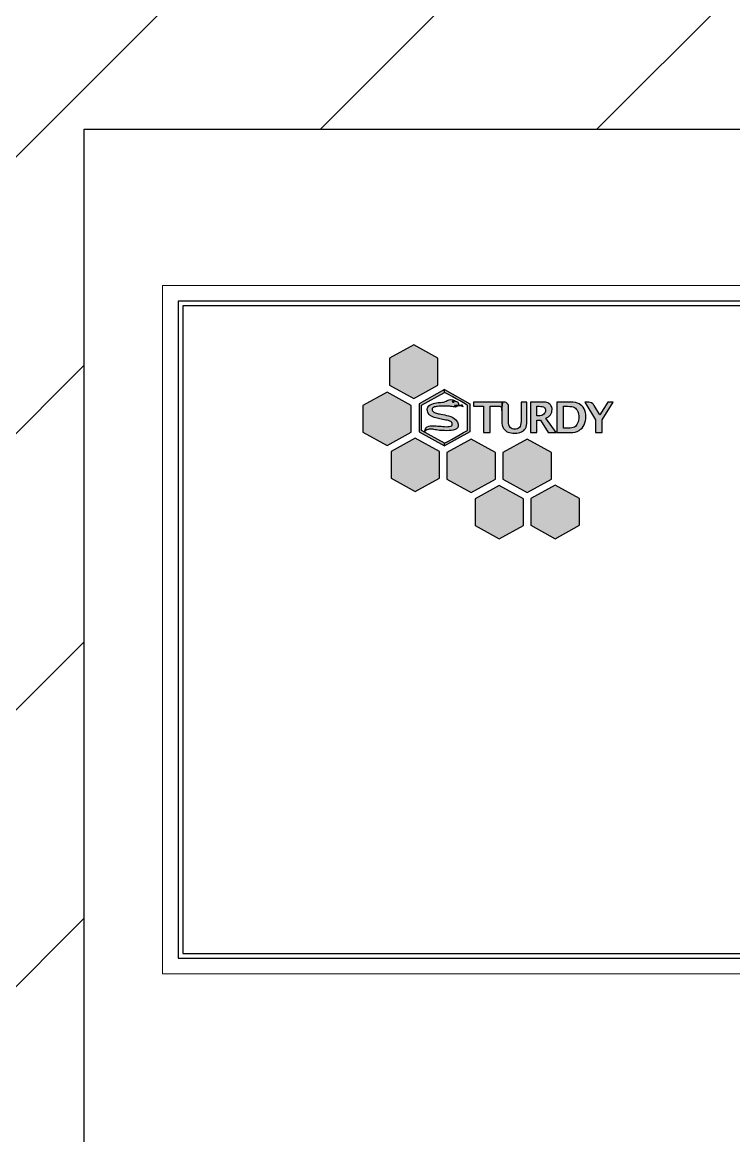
# Model space of a CAD drawing. Header units: millimetres. Extents: x -406921 to 13185, y -22195 to 9270.
# Drawn here: x 9191.2 to 9418.5, y 4104.6 to 4460.4 of the extents above; entities that cross this region are included whole.
import ezdxf

# ---------------------------------------------------------------- set-up
doc = ezdxf.new("R2010")
doc.units = ezdxf.units.MM
doc.header["$MEASUREMENT"] = 0
doc.layers.get('0').update_dxf_attribs({"lineweight": 25})
doc.layers.add('D', color=3, linetype='Continuous', lineweight=13)

msp = doc.modelspace()

# ---------------------------------------------------------------- hatches: boundary and pattern name
h = msp.add_hatch(color=256)
edge = h.paths.add_edge_path()
edge.add_spline(control_points=[(9316.235, 4357.28), (9316.235, 4357.28), (9323.97, 4353.013), (9323.97, 4353.013), (9323.97, 4353.013), (9323.97, 4353.013), (9323.97, 4344.47), (9323.97, 4344.47), (9323.97, 4344.47), (9323.97, 4344.47), (9316.235, 4340.193), (9316.235, 4340.193), (9316.235, 4340.193), (9316.235, 4340.193), (9308.501, 4344.47), (9308.501, 4344.47), (9308.501, 4344.47), (9308.501, 4344.47), (9308.491, 4353.013), (9308.491, 4353.013), (9308.491, 4353.013), (9308.491, 4353.013), (9316.235, 4357.28), (9316.235, 4357.28)], knot_values=[0, 0, 0, 0, 0.1666667, 0.1666667, 0.1666667, 0.1666667, 0.3333333, 0.3333333, 0.3333333, 0.3333333, 0.5, 0.5, 0.5, 0.5, 0.6666667, 0.6666667, 0.6666667, 0.6666667, 0.8333333, 0.8333333, 0.8333333, 0.8333333, 1, 1, 1, 1], degree=3, periodic=1)
edge = h.paths.add_edge_path()
edge.add_spline(control_points=[(9307.729, 4342.242), (9307.729, 4342.242), (9315.469, 4337.975), (9315.469, 4337.975), (9315.469, 4337.975), (9315.469, 4337.975), (9315.469, 4329.432), (9315.469, 4329.432), (9315.469, 4329.432), (9315.469, 4329.432), (9307.729, 4325.155), (9307.729, 4325.155), (9307.729, 4325.155), (9307.729, 4325.155), (9299.99, 4329.432), (9299.99, 4329.432), (9299.99, 4329.432), (9299.99, 4329.432), (9299.99, 4337.975), (9299.99, 4337.975), (9299.99, 4337.975), (9299.99, 4337.975), (9307.729, 4342.242), (9307.729, 4342.242)], knot_values=[0, 0, 0, 0, 0.1666667, 0.1666667, 0.1666667, 0.1666667, 0.3333333, 0.3333333, 0.3333333, 0.3333333, 0.5, 0.5, 0.5, 0.5, 0.6666667, 0.6666667, 0.6666667, 0.6666667, 0.8333333, 0.8333333, 0.8333333, 0.8333333, 1, 1, 1, 1], degree=3, periodic=1)
edge = h.paths.add_edge_path()
edge.add_spline(control_points=[(9316.764, 4327.501), (9316.764, 4327.501), (9324.498, 4323.234), (9324.498, 4323.234), (9324.498, 4323.234), (9324.498, 4323.234), (9324.498, 4314.681), (9324.498, 4314.681), (9324.498, 4314.681), (9324.498, 4314.681), (9316.764, 4310.413), (9316.764, 4310.413), (9316.764, 4310.413), (9316.764, 4310.413), (9309.03, 4314.681), (9309.03, 4314.681), (9309.03, 4314.681), (9309.03, 4314.681), (9309.019, 4323.223), (9309.019, 4323.223), (9309.019, 4323.223), (9309.019, 4323.223), (9316.764, 4327.501), (9316.764, 4327.501)], knot_values=[0, 0, 0, 0, 0.1666667, 0.1666667, 0.1666667, 0.1666667, 0.3333333, 0.3333333, 0.3333333, 0.3333333, 0.5, 0.5, 0.5, 0.5, 0.6666667, 0.6666667, 0.6666667, 0.6666667, 0.8333333, 0.8333333, 0.8333333, 0.8333333, 1, 1, 1, 1], degree=3, periodic=1)
edge = h.paths.add_edge_path()
edge.add_spline(control_points=[(9352.496, 4327.204), (9352.496, 4327.204), (9360.232, 4322.937), (9360.232, 4322.937), (9360.232, 4322.937), (9360.232, 4322.937), (9360.232, 4314.384), (9360.232, 4314.384), (9360.232, 4314.384), (9360.232, 4314.384), (9352.496, 4310.116), (9352.496, 4310.116), (9352.496, 4310.116), (9352.496, 4310.116), (9344.752, 4314.384), (9344.752, 4314.384), (9344.752, 4314.384), (9344.752, 4314.384), (9344.752, 4322.926), (9344.752, 4322.926), (9344.752, 4322.926), (9344.752, 4322.926), (9352.496, 4327.204), (9352.496, 4327.204)], knot_values=[0, 0, 0, 0, 0.1666667, 0.1666667, 0.1666667, 0.1666667, 0.3333333, 0.3333333, 0.3333333, 0.3333333, 0.5, 0.5, 0.5, 0.5, 0.6666667, 0.6666667, 0.6666667, 0.6666667, 0.8333333, 0.8333333, 0.8333333, 0.8333333, 1, 1, 1, 1], degree=3, periodic=1)
edge = h.paths.add_edge_path()
edge.add_spline(control_points=[(9334.61, 4327.204), (9334.61, 4327.204), (9342.355, 4322.937), (9342.355, 4322.937), (9342.355, 4322.937), (9342.355, 4322.937), (9342.355, 4314.384), (9342.355, 4314.384), (9342.355, 4314.384), (9342.355, 4314.384), (9334.61, 4310.116), (9334.61, 4310.116), (9334.61, 4310.116), (9334.61, 4310.116), (9326.875, 4314.384), (9326.875, 4314.384), (9326.875, 4314.384), (9326.875, 4314.384), (9326.875, 4322.926), (9326.875, 4322.926), (9326.875, 4322.926), (9326.875, 4322.926), (9334.61, 4327.204), (9334.61, 4327.204)], knot_values=[0, 0, 0, 0, 0.1666667, 0.1666667, 0.1666667, 0.1666667, 0.3333333, 0.3333333, 0.3333333, 0.3333333, 0.5, 0.5, 0.5, 0.5, 0.6666667, 0.6666667, 0.6666667, 0.6666667, 0.8333333, 0.8333333, 0.8333333, 0.8333333, 1, 1, 1, 1], degree=3, periodic=1)
edge = h.paths.add_edge_path()
edge.add_spline(control_points=[(9343.6, 4312.368), (9343.6, 4312.368), (9351.335, 4308.086), (9351.335, 4308.086), (9351.335, 4308.086), (9351.335, 4308.086), (9351.335, 4299.551), (9351.335, 4299.551), (9351.335, 4299.551), (9351.335, 4299.551), (9343.6, 4295.28), (9343.6, 4295.28), (9343.6, 4295.28), (9343.6, 4295.28), (9335.856, 4299.551), (9335.856, 4299.551), (9335.856, 4299.551), (9335.856, 4299.551), (9335.856, 4308.086), (9335.856, 4308.086), (9335.856, 4308.086), (9335.856, 4308.086), (9343.6, 4312.368), (9343.6, 4312.368)], knot_values=[0, 0, 0, 0, 0.1666667, 0.1666667, 0.1666667, 0.1666667, 0.3333333, 0.3333333, 0.3333333, 0.3333333, 0.5, 0.5, 0.5, 0.5, 0.6666667, 0.6666667, 0.6666667, 0.6666667, 0.8333333, 0.8333333, 0.8333333, 0.8333333, 1, 1, 1, 1], degree=3, periodic=1)
edge = h.paths.add_edge_path()
edge.add_spline(control_points=[(9361.445, 4312.467), (9361.445, 4312.467), (9369.18, 4308.185), (9369.18, 4308.185), (9369.18, 4308.185), (9369.18, 4308.185), (9369.18, 4299.651), (9369.18, 4299.651), (9369.18, 4299.651), (9369.18, 4299.651), (9361.445, 4295.379), (9361.445, 4295.379), (9361.445, 4295.379), (9361.445, 4295.379), (9353.701, 4299.651), (9353.701, 4299.651), (9353.701, 4299.651), (9353.701, 4299.651), (9353.701, 4308.185), (9353.701, 4308.185), (9353.701, 4308.185), (9353.701, 4308.185), (9361.445, 4312.467), (9361.445, 4312.467)], knot_values=[0, 0, 0, 0, 0.1666667, 0.1666667, 0.1666667, 0.1666667, 0.3333333, 0.3333333, 0.3333333, 0.3333333, 0.5, 0.5, 0.5, 0.5, 0.6666667, 0.6666667, 0.6666667, 0.6666667, 0.8333333, 0.8333333, 0.8333333, 0.8333333, 1, 1, 1, 1], degree=3, periodic=1)
h = msp.add_hatch(color=256)
edge = h.paths.add_edge_path()
edge.add_spline(control_points=[(9326.103, 4325.005), (9326.103, 4325.005), (9334.231, 4329.507), (9334.231, 4329.507), (9334.231, 4329.507), (9334.231, 4329.507), (9334.231, 4338.509), (9334.231, 4338.509), (9334.231, 4338.509), (9334.231, 4338.509), (9326.103, 4343.019), (9326.103, 4343.019), (9326.103, 4343.019), (9326.103, 4343.019), (9326.103, 4342.133), (9326.103, 4342.133), (9326.103, 4342.133), (9326.469, 4341.928), (9333.07, 4338.275), (9333.426, 4338.07), (9333.426, 4338.07), (9333.426, 4337.661), (9333.437, 4330.354), (9333.437, 4329.944), (9333.437, 4329.944), (9333.07, 4329.741), (9326.469, 4326.098), (9326.103, 4325.893), (9326.103, 4325.893), (9326.103, 4325.893), (9326.103, 4325.005), (9326.103, 4325.005)], knot_values=[0, 0, 0, 0, 0.125, 0.125, 0.125, 0.125, 0.25, 0.25, 0.25, 0.25, 0.375, 0.375, 0.375, 0.375, 0.5, 0.5, 0.5, 0.5, 0.625, 0.625, 0.625, 0.625, 0.75, 0.75, 0.75, 0.75, 0.875, 0.875, 0.875, 0.875, 1, 1, 1, 1], degree=3, periodic=1)
edge = h.paths.add_edge_path()
edge.add_spline(control_points=[(9317.942, 4338.509), (9317.942, 4338.509), (9326.103, 4343.019), (9326.103, 4343.019), (9326.103, 4343.019), (9326.103, 4343.019), (9326.103, 4342.133), (9326.103, 4342.133), (9326.103, 4342.133), (9326.103, 4342.133), (9318.747, 4338.07), (9318.747, 4338.07), (9318.747, 4338.07), (9318.747, 4338.07), (9318.747, 4329.944), (9318.747, 4329.944), (9318.747, 4329.944), (9318.747, 4329.944), (9326.103, 4325.893), (9326.103, 4325.893), (9326.103, 4325.893), (9326.103, 4325.893), (9326.103, 4325.005), (9326.103, 4325.005), (9326.103, 4325.005), (9326.103, 4325.005), (9317.942, 4329.507), (9317.942, 4329.507), (9317.942, 4329.507), (9317.942, 4329.507), (9317.942, 4338.509), (9317.942, 4338.509)], knot_values=[0, 0, 0, 0, 0.125, 0.125, 0.125, 0.125, 0.25, 0.25, 0.25, 0.25, 0.375, 0.375, 0.375, 0.375, 0.5, 0.5, 0.5, 0.5, 0.625, 0.625, 0.625, 0.625, 0.75, 0.75, 0.75, 0.75, 0.875, 0.875, 0.875, 0.875, 1, 1, 1, 1], degree=3, periodic=1)
h = msp.add_hatch(color=256)
edge = h.paths.add_edge_path()
edge.add_spline(control_points=[(9331.476, 4337.812), (9331.626, 4337.747), (9331.942, 4337.655), (9332.02, 4337.659), (9332.02, 4337.659), (9332.02, 4337.659), (9332.02, 4337.659), (9332.02, 4337.659)], knot_values=[-1, -1, -1, -1, -0.9787234, -0.9787234, -0.9787234, -0.9787234, -0.9787234, -0.9787234, -0.9787234, -0.9787234], degree=3, periodic=0)
edge.add_spline(control_points=[(9332.02, 4337.659), (9332.02, 4337.659), (9331.626, 4337.672), (9331.505, 4337.714), (9331.505, 4337.714), (9331.384, 4337.756), (9331.103, 4337.821), (9330.87, 4337.816), (9330.87, 4337.816), (9330.637, 4337.812), (9330.135, 4337.746), (9329.967, 4337.688), (9329.967, 4337.688), (9329.967, 4337.688), (9329.831, 4337.327), (9329.173, 4337.459), (9329.173, 4337.459), (9328.698, 4337.555), (9328.198, 4337.617), (9327.737, 4337.672), (9327.737, 4337.672), (9327.277, 4337.728), (9326.675, 4337.779), (9325.977, 4337.747), (9325.977, 4337.747), (9325.279, 4337.714), (9324.285, 4337.705), (9323.839, 4337.654), (9323.839, 4337.654), (9323.392, 4337.603), (9322.913, 4337.543), (9322.563, 4337.329), (9322.563, 4337.329), (9322.214, 4337.116), (9322.073, 4336.754), (9322.137, 4336.481), (9322.137, 4336.481), (9322.2, 4336.207), (9322.505, 4335.78), (9323.107, 4335.567), (9323.107, 4335.567), (9323.708, 4335.354), (9324.013, 4335.335), (9324.469, 4335.247), (9324.469, 4335.247), (9324.925, 4335.159), (9326.026, 4334.955), (9326.763, 4334.765), (9326.763, 4334.765), (9327.5, 4334.575), (9328.673, 4334.222), (9329.187, 4333.823), (9329.187, 4333.823), (9329.701, 4333.424), (9330.327, 4332.798), (9330.472, 4331.987), (9330.472, 4331.987), (9330.618, 4331.175), (9330.191, 4330.415), (9329.439, 4330.215), (9329.439, 4330.215), (9328.688, 4330.016), (9327.912, 4329.877), (9326.787, 4329.886), (9326.787, 4329.886), (9325.662, 4329.895), (9325.065, 4329.928), (9324.459, 4329.997), (9324.459, 4329.997), (9323.853, 4330.067), (9323.131, 4330.187), (9322.709, 4330.262), (9322.709, 4330.262), (9322.287, 4330.336), (9321.7, 4330.466), (9321.196, 4330.378), (9321.196, 4330.378), (9320.691, 4330.29), (9320.216, 4330.16), (9319.678, 4329.552), (9319.678, 4329.552), (9319.678, 4329.552), (9319.756, 4329.733), (9319.853, 4330.164), (9319.853, 4330.164), (9319.95, 4330.596), (9320.323, 4331.087), (9321.031, 4331.291), (9321.031, 4331.291), (9321.739, 4331.495), (9322.292, 4331.481), (9322.951, 4331.44), (9322.951, 4331.44), (9323.611, 4331.398), (9324.251, 4331.347), (9324.988, 4331.282), (9324.988, 4331.282), (9325.725, 4331.217), (9326.578, 4331.143), (9327.107, 4331.175), (9327.107, 4331.175), (9327.635, 4331.208), (9328.484, 4331.236), (9328.571, 4331.778), (9328.571, 4331.778), (9328.659, 4332.321), (9328.28, 4332.775), (9327.786, 4332.975), (9327.786, 4332.975), (9327.291, 4333.174), (9326.651, 4333.253), (9325.972, 4333.346), (9325.972, 4333.346), (9325.293, 4333.438), (9324.683, 4333.582), (9324.139, 4333.731), (9324.139, 4333.731), (9323.596, 4333.879), (9322.937, 4334.046), (9322.369, 4334.287), (9322.369, 4334.287), (9321.802, 4334.528), (9321.22, 4334.946), (9320.9, 4335.433), (9320.9, 4335.433), (9320.58, 4335.919), (9320.556, 4336.476), (9320.575, 4336.819), (9320.575, 4336.819), (9320.594, 4337.162), (9320.803, 4337.723), (9321.487, 4338.113), (9321.487, 4338.113), (9322.17, 4338.503), (9322.913, 4338.697), (9323.509, 4338.799), (9323.509, 4338.799), (9324.105, 4338.901), (9325.544, 4338.982), (9325.77, 4339.034), (9325.77, 4339.034), (9325.807, 4339.043), (9326.307, 4339.121), (9326.627, 4339.331), (9326.627, 4339.331), (9326.947, 4339.541), (9327.989, 4340.144), (9328.79, 4339.759), (9328.79, 4339.759), (9329.59, 4339.374), (9329.714, 4339.306), (9330.291, 4338.955), (9330.291, 4338.955), (9330.611, 4338.76), (9330.675, 4338.195), (9330.492, 4338.081), (9330.492, 4338.081), (9330.278, 4337.948), (9330.132, 4337.976), (9330.132, 4337.976), (9330.132, 4337.976), (9330.132, 4337.976), (9329.691, 4337.979), (9329.541, 4337.955), (9329.541, 4337.955), (9329.391, 4337.932), (9329.144, 4337.853), (9329.376, 4337.844), (9329.376, 4337.844), (9329.609, 4337.835), (9330.186, 4337.826), (9330.603, 4337.941), (9330.603, 4337.941), (9331.02, 4338.057), (9331.523, 4338.205), (9331.876, 4337.976), (9331.876, 4337.976), (9331.876, 4337.976), (9331.876, 4337.976), (9331.876, 4337.976)], knot_values=[-0.9787234, -0.9787234, -0.9787234, -0.9787234, -0.9574468, -0.9574468, -0.9574468, -0.9574468, -0.9361702, -0.9361702, -0.9361702, -0.9361702, -0.9148936, -0.9148936, -0.9148936, -0.9148936, -0.893617, -0.893617, -0.893617, -0.893617, -0.8723404, -0.8723404, -0.8723404, -0.8723404, -0.8510638, -0.8510638, -0.8510638, -0.8510638, -0.8297872, -0.8297872, -0.8297872, -0.8297872, -0.8085106, -0.8085106, -0.8085106, -0.8085106, -0.787234, -0.787234, -0.787234, -0.787234, -0.7659574, -0.7659574, -0.7659574, -0.7659574, -0.7446809, -0.7446809, -0.7446809, -0.7446809, -0.7234043, -0.7234043, -0.7234043, -0.7234043, -0.7021277, -0.7021277, -0.7021277, -0.7021277, -0.6808511, -0.6808511, -0.6808511, -0.6808511, -0.6595745, -0.6595745, -0.6595745, -0.6595745, -0.6382979, -0.6382979, -0.6382979, -0.6382979, -0.6170213, -0.6170213, -0.6170213, -0.6170213, -0.5957447, -0.5957447, -0.5957447, -0.5957447, -0.5744681, -0.5744681, -0.5744681, -0.5744681, -0.5531915, -0.5531915, -0.5531915, -0.5531915, -0.5319149, -0.5319149, -0.5319149, -0.5319149, -0.5106383, -0.5106383, -0.5106383, -0.5106383, -0.4893617, -0.4893617, -0.4893617, -0.4893617, -0.4680851, -0.4680851, -0.4680851, -0.4680851, -0.4468085, -0.4468085, -0.4468085, -0.4468085, -0.4255319, -0.4255319, -0.4255319, -0.4255319, -0.4042553, -0.4042553, -0.4042553, -0.4042553, -0.3829787, -0.3829787, -0.3829787, -0.3829787, -0.3617021, -0.3617021, -0.3617021, -0.3617021, -0.3404255, -0.3404255, -0.3404255, -0.3404255, -0.3191489, -0.3191489, -0.3191489, -0.3191489, -0.2978723, -0.2978723, -0.2978723, -0.2978723, -0.2765957, -0.2765957, -0.2765957, -0.2765957, -0.2553191, -0.2553191, -0.2553191, -0.2553191, -0.2340426, -0.2340426, -0.2340426, -0.2340426, -0.212766, -0.212766, -0.212766, -0.212766, -0.1914894, -0.1914894, -0.1914894, -0.1914894, -0.1702128, -0.1702128, -0.1702128, -0.1702128, -0.1489362, -0.1489362, -0.1489362, -0.1489362, -0.1276596, -0.1276596, -0.1276596, -0.1276596, -0.106383, -0.106383, -0.106383, -0.106383, -0.0851064, -0.0851064, -0.0851064, -0.0851064, -0.0638298, -0.0638298, -0.0638298, -0.0638298, -0.0425532, -0.0425532, -0.0425532, -0.0425532, -0.0425531, -0.0425531, -0.0425531, -0.0425531], degree=3, periodic=0)
edge.add_spline(control_points=[(9331.876, 4337.976), (9331.876, 4337.976), (9331.549, 4338.104), (9330.981, 4337.928), (9330.981, 4337.928), (9330.981, 4337.928), (9331.326, 4337.877), (9331.476, 4337.812)], knot_values=[-0.0425531, -0.0425531, -0.0425531, -0.0425531, -0.0212766, -0.0212766, -0.0212766, -0.0212766, 0, 0, 0, 0], degree=3, periodic=0)
edge = h.paths.add_edge_path(flags=16)
edge.add_spline(control_points=[(9328.799, 4339.05), (9328.703, 4339.074), (9328.475, 4339.149), (9328.496, 4339.225), (9328.496, 4339.225), (9328.516, 4339.302), (9328.757, 4339.283), (9328.858, 4339.254), (9328.858, 4339.254), (9328.945, 4339.23), (9329.177, 4339.168), (9329.169, 4339.076), (9329.169, 4339.076), (9329.161, 4338.984), (9328.895, 4339.026), (9328.799, 4339.05)], knot_values=[0, 0, 0, 0, 0.25, 0.25, 0.25, 0.25, 0.5, 0.5, 0.5, 0.5, 0.75, 0.75, 0.75, 0.75, 1, 1, 1, 1], degree=3, periodic=1)
h = msp.add_hatch(color=256)
edge = h.paths.add_edge_path()
edge.add_spline(control_points=[(9338.571, 4329.294), (9338.571, 4329.294), (9338.571, 4337.675), (9338.571, 4337.675), (9338.571, 4337.675), (9338.571, 4337.675), (9335.325, 4337.675), (9335.325, 4337.675), (9335.325, 4337.675), (9335.325, 4337.675), (9335.325, 4339.017), (9335.325, 4339.017), (9335.325, 4339.017), (9335.325, 4339.017), (9344.71, 4339.017), (9344.71, 4339.017), (9344.71, 4339.017), (9344.71, 4339.017), (9344.421, 4336.344), (9344.421, 4336.344), (9344.421, 4336.344), (9344.421, 4336.344), (9344.479, 4337.264), (9344.158, 4337.493), (9344.158, 4337.493), (9343.837, 4337.722), (9343.527, 4337.675), (9343.527, 4337.675), (9343.527, 4337.675), (9343.527, 4337.675), (9343.248, 4337.675), (9343.248, 4337.675), (9343.248, 4337.675), (9343.248, 4337.675), (9340.683, 4337.675), (9340.683, 4337.675), (9340.683, 4337.675), (9340.683, 4337.675), (9340.683, 4329.294), (9340.683, 4329.294), (9340.683, 4329.294), (9340.683, 4329.294), (9338.571, 4329.294), (9338.571, 4329.294)], knot_values=[0, 0, 0, 0, 0.0909091, 0.0909091, 0.0909091, 0.0909091, 0.1818182, 0.1818182, 0.1818182, 0.1818182, 0.2727273, 0.2727273, 0.2727273, 0.2727273, 0.3636364, 0.3636364, 0.3636364, 0.3636364, 0.4545455, 0.4545455, 0.4545455, 0.4545455, 0.5454545, 0.5454545, 0.5454545, 0.5454545, 0.6363636, 0.6363636, 0.6363636, 0.6363636, 0.7272727, 0.7272727, 0.7272727, 0.7272727, 0.8181818, 0.8181818, 0.8181818, 0.8181818, 0.9090909, 0.9090909, 0.9090909, 0.9090909, 1, 1, 1, 1], degree=3, periodic=1)
h = msp.add_hatch(color=256)
edge = h.paths.add_edge_path()
edge.add_spline(control_points=[(9344.394, 4339.017), (9344.394, 4339.017), (9345.106, 4339.017), (9345.106, 4339.017), (9345.106, 4339.017), (9345.106, 4339.017), (9345.693, 4339.054), (9346.148, 4338.572), (9346.148, 4338.572), (9346.563, 4338.133), (9346.506, 4337.593), (9346.506, 4337.593), (9346.506, 4337.593), (9346.506, 4337.593), (9346.506, 4333.051), (9346.506, 4333.051), (9346.506, 4333.051), (9346.506, 4331.972), (9346.698, 4331.257), (9347.08, 4330.906), (9347.08, 4330.906), (9347.463, 4330.555), (9347.959, 4330.379), (9348.568, 4330.379), (9348.568, 4330.379), (9349.168, 4330.379), (9349.646, 4330.553), (9350.001, 4330.9), (9350.001, 4330.9), (9350.356, 4331.247), (9350.534, 4331.915), (9350.534, 4332.906), (9350.534, 4332.906), (9350.534, 4332.906), (9350.534, 4339.017), (9350.534, 4339.017), (9350.534, 4339.017), (9350.534, 4339.017), (9352.377, 4339.017), (9352.377, 4339.017), (9352.377, 4339.017), (9352.377, 4339.017), (9352.377, 4333.044), (9352.377, 4333.044), (9352.377, 4333.044), (9352.377, 4331.918), (9352.229, 4331.111), (9351.934, 4330.623), (9351.934, 4330.623), (9351.639, 4330.135), (9351.211, 4329.75), (9350.653, 4329.47), (9350.653, 4329.47), (9350.095, 4329.19), (9349.386, 4329.049), (9348.53, 4329.049), (9348.53, 4329.049), (9347.687, 4329.049), (9346.964, 4329.18), (9346.359, 4329.439), (9346.359, 4329.439), (9345.755, 4329.7), (9345.276, 4330.088), (9344.923, 4330.603), (9344.923, 4330.603), (9344.572, 4331.117), (9344.394, 4331.938), (9344.394, 4333.064), (9344.394, 4333.064), (9344.394, 4333.064), (9344.394, 4339.017), (9344.394, 4339.017)], knot_values=[0, 0, 0, 0, 0.0555556, 0.0555556, 0.0555556, 0.0555556, 0.1111111, 0.1111111, 0.1111111, 0.1111111, 0.1666667, 0.1666667, 0.1666667, 0.1666667, 0.2222222, 0.2222222, 0.2222222, 0.2222222, 0.2777778, 0.2777778, 0.2777778, 0.2777778, 0.3333333, 0.3333333, 0.3333333, 0.3333333, 0.3888889, 0.3888889, 0.3888889, 0.3888889, 0.4444444, 0.4444444, 0.4444444, 0.4444444, 0.5, 0.5, 0.5, 0.5, 0.5555556, 0.5555556, 0.5555556, 0.5555556, 0.6111111, 0.6111111, 0.6111111, 0.6111111, 0.6666667, 0.6666667, 0.6666667, 0.6666667, 0.7222222, 0.7222222, 0.7222222, 0.7222222, 0.7777778, 0.7777778, 0.7777778, 0.7777778, 0.8333333, 0.8333333, 0.8333333, 0.8333333, 0.8888889, 0.8888889, 0.8888889, 0.8888889, 0.9444444, 0.9444444, 0.9444444, 0.9444444, 1, 1, 1, 1], degree=3, periodic=1)
h = msp.add_hatch(color=256)
edge = h.paths.add_edge_path(flags=16)
edge.add_spline(control_points=[(9355.557, 4334.604), (9355.557, 4334.604), (9356.04, 4334.604), (9356.04, 4334.604), (9356.04, 4334.604), (9356.909, 4334.604), (9357.512, 4334.786), (9357.848, 4335.151), (9357.848, 4335.151), (9358.183, 4335.515), (9358.353, 4335.926), (9358.353, 4336.385), (9358.353, 4336.385), (9358.353, 4336.784), (9358.217, 4337.101), (9357.945, 4337.335), (9357.945, 4337.335), (9357.675, 4337.569), (9357.124, 4337.687), (9356.293, 4337.687), (9356.293, 4337.687), (9356.293, 4337.687), (9355.557, 4337.687), (9355.557, 4337.687), (9355.557, 4337.687), (9355.557, 4337.687), (9355.557, 4334.604), (9355.557, 4334.604)], knot_values=[0, 0, 0, 0, 0.1428571, 0.1428571, 0.1428571, 0.1428571, 0.2857143, 0.2857143, 0.2857143, 0.2857143, 0.4285714, 0.4285714, 0.4285714, 0.4285714, 0.5714286, 0.5714286, 0.5714286, 0.5714286, 0.7142857, 0.7142857, 0.7142857, 0.7142857, 0.8571429, 0.8571429, 0.8571429, 0.8571429, 1, 1, 1, 1], degree=3, periodic=1)
edge = h.paths.add_edge_path()
edge.add_spline(control_points=[(9353.568, 4329.294), (9353.568, 4329.294), (9353.568, 4339.017), (9353.568, 4339.017), (9353.568, 4339.017), (9353.568, 4339.017), (9357.369, 4339.017), (9357.369, 4339.017), (9357.369, 4339.017), (9358.147, 4339.017), (9358.739, 4338.924), (9359.147, 4338.739), (9359.147, 4338.739), (9359.553, 4338.552), (9359.875, 4338.27), (9360.11, 4337.891), (9360.11, 4337.891), (9360.345, 4337.513), (9360.464, 4337.085), (9360.464, 4336.608), (9360.464, 4336.608), (9360.464, 4336.04), (9360.291, 4335.502), (9359.949, 4334.996), (9359.949, 4334.996), (9359.605, 4334.491), (9359.121, 4334.105), (9358.494, 4333.839), (9358.494, 4333.839), (9358.494, 4333.839), (9361.811, 4329.294), (9361.811, 4329.294), (9361.811, 4329.294), (9361.811, 4329.294), (9359.239, 4329.294), (9359.239, 4329.294), (9359.239, 4329.294), (9359.239, 4329.294), (9356.706, 4333.275), (9356.706, 4333.275), (9356.706, 4333.275), (9356.706, 4333.275), (9355.557, 4333.275), (9355.557, 4333.275), (9355.557, 4333.275), (9355.557, 4333.275), (9355.557, 4329.294), (9355.557, 4329.294), (9355.557, 4329.294), (9355.557, 4329.294), (9353.568, 4329.294), (9353.568, 4329.294)], knot_values=[0, 0, 0, 0, 0.0769231, 0.0769231, 0.0769231, 0.0769231, 0.1538462, 0.1538462, 0.1538462, 0.1538462, 0.2307692, 0.2307692, 0.2307692, 0.2307692, 0.3076923, 0.3076923, 0.3076923, 0.3076923, 0.3846154, 0.3846154, 0.3846154, 0.3846154, 0.4615385, 0.4615385, 0.4615385, 0.4615385, 0.5384615, 0.5384615, 0.5384615, 0.5384615, 0.6153846, 0.6153846, 0.6153846, 0.6153846, 0.6923077, 0.6923077, 0.6923077, 0.6923077, 0.7692308, 0.7692308, 0.7692308, 0.7692308, 0.8461538, 0.8461538, 0.8461538, 0.8461538, 0.9230769, 0.9230769, 0.9230769, 0.9230769, 1, 1, 1, 1], degree=3, periodic=1)
h = msp.add_hatch(color=256)
edge = h.paths.add_edge_path(flags=16)
edge.add_spline(control_points=[(9364.114, 4330.671), (9364.114, 4330.671), (9365.695, 4330.671), (9365.695, 4330.671), (9365.695, 4330.671), (9366.52, 4330.671), (9367.151, 4330.794), (9367.589, 4331.04), (9367.589, 4331.04), (9368.026, 4331.285), (9368.372, 4331.7), (9368.627, 4332.286), (9368.627, 4332.286), (9368.88, 4332.87), (9369.008, 4333.522), (9369.008, 4334.241), (9369.008, 4334.241), (9369.008, 4334.929), (9368.885, 4335.539), (9368.637, 4336.069), (9368.637, 4336.069), (9368.39, 4336.6), (9368.047, 4337.002), (9367.61, 4337.276), (9367.61, 4337.276), (9367.172, 4337.549), (9366.434, 4337.687), (9365.393, 4337.687), (9365.393, 4337.687), (9365.393, 4337.687), (9364.114, 4337.687), (9364.114, 4337.687), (9364.114, 4337.687), (9364.114, 4337.687), (9364.114, 4330.671), (9364.114, 4330.671)], knot_values=[0, 0, 0, 0, 0.1111111, 0.1111111, 0.1111111, 0.1111111, 0.2222222, 0.2222222, 0.2222222, 0.2222222, 0.3333333, 0.3333333, 0.3333333, 0.3333333, 0.4444444, 0.4444444, 0.4444444, 0.4444444, 0.5555556, 0.5555556, 0.5555556, 0.5555556, 0.6666667, 0.6666667, 0.6666667, 0.6666667, 0.7777778, 0.7777778, 0.7777778, 0.7777778, 0.8888889, 0.8888889, 0.8888889, 0.8888889, 1, 1, 1, 1], degree=3, periodic=1)
edge = h.paths.add_edge_path()
edge.add_spline(control_points=[(9362.003, 4329.294), (9362.003, 4329.294), (9362.003, 4339.017), (9362.003, 4339.017), (9362.003, 4339.017), (9362.003, 4339.017), (9366.378, 4339.017), (9366.378, 4339.017), (9366.378, 4339.017), (9367.55, 4339.017), (9368.462, 4338.837), (9369.114, 4338.479), (9369.114, 4338.479), (9369.768, 4338.12), (9370.287, 4337.59), (9370.674, 4336.892), (9370.674, 4336.892), (9371.061, 4336.193), (9371.255, 4335.349), (9371.255, 4334.36), (9371.255, 4334.36), (9371.255, 4333.391), (9371.07, 4332.526), (9370.701, 4331.765), (9370.701, 4331.765), (9370.333, 4331.002), (9369.797, 4330.4), (9369.091, 4329.957), (9369.091, 4329.957), (9368.386, 4329.515), (9367.419, 4329.294), (9366.193, 4329.294), (9366.193, 4329.294), (9366.193, 4329.294), (9362.003, 4329.294), (9362.003, 4329.294)], knot_values=[0, 0, 0, 0, 0.1111111, 0.1111111, 0.1111111, 0.1111111, 0.2222222, 0.2222222, 0.2222222, 0.2222222, 0.3333333, 0.3333333, 0.3333333, 0.3333333, 0.4444444, 0.4444444, 0.4444444, 0.4444444, 0.5555556, 0.5555556, 0.5555556, 0.5555556, 0.6666667, 0.6666667, 0.6666667, 0.6666667, 0.7777778, 0.7777778, 0.7777778, 0.7777778, 0.8888889, 0.8888889, 0.8888889, 0.8888889, 1, 1, 1, 1], degree=3, periodic=1)
h = msp.add_hatch(color=256)
edge = h.paths.add_edge_path()
edge.add_spline(control_points=[(9374.327, 4329.294), (9374.327, 4329.294), (9374.327, 4333.367), (9374.327, 4333.367), (9374.327, 4333.367), (9374.327, 4333.367), (9370.91, 4339.017), (9370.91, 4339.017), (9370.91, 4339.017), (9370.91, 4339.017), (9371.722, 4339.017), (9371.722, 4339.017), (9371.722, 4339.017), (9371.722, 4339.017), (9372.513, 4339.05), (9373.099, 4338.758), (9373.099, 4338.758), (9373.686, 4338.467), (9373.875, 4337.974), (9373.875, 4337.974), (9373.875, 4337.974), (9373.875, 4337.974), (9375.726, 4334.914), (9375.726, 4334.914), (9375.726, 4334.914), (9375.726, 4334.914), (9378.312, 4339.017), (9378.312, 4339.017), (9378.312, 4339.017), (9378.312, 4339.017), (9379.99, 4339.017), (9379.99, 4339.017), (9379.99, 4339.017), (9379.99, 4339.017), (9376.439, 4333.38), (9376.439, 4333.38), (9376.439, 4333.38), (9376.439, 4333.38), (9376.439, 4329.294), (9376.439, 4329.294), (9376.439, 4329.294), (9376.439, 4329.294), (9374.327, 4329.294), (9374.327, 4329.294)], knot_values=[0, 0, 0, 0, 0.0909091, 0.0909091, 0.0909091, 0.0909091, 0.1818182, 0.1818182, 0.1818182, 0.1818182, 0.2727273, 0.2727273, 0.2727273, 0.2727273, 0.3636364, 0.3636364, 0.3636364, 0.3636364, 0.4545455, 0.4545455, 0.4545455, 0.4545455, 0.5454545, 0.5454545, 0.5454545, 0.5454545, 0.6363636, 0.6363636, 0.6363636, 0.6363636, 0.7272727, 0.7272727, 0.7272727, 0.7272727, 0.8181818, 0.8181818, 0.8181818, 0.8181818, 0.9090909, 0.9090909, 0.9090909, 0.9090909, 1, 1, 1, 1], degree=3, periodic=1)
at = {"layer": 'D'}
h = msp.add_hatch(dxfattribs=at)
h.set_pattern_fill('ANSI31', color=256, scale=500, style=0)
h.set_pattern_definition([(45, (223609.99, 23058.05), (-44.194174, 44.194174), [])])
h.paths.add_polyline_path([(10010.99, 4426.28), (10010.99, 3796.28), (10010.99, 3366.28), (10010.99, 2746.28), (9985.99, 2746.28), (9985.99, 2736.28), (9976.382, 2736.28), (9976.382, 2728.28), (10010.49, 2728.28), (10010.49, 2725.28), (10141.775, 2725.28), (10141.775, 4512.215), (10810.99, 4512.215), (10810.99, 5425.28), (8410.99, 5425.28), (8410.99, 4512.215), (9080.206, 4512.215), (9080.206, 2725.28), (9211.49, 2725.28), (9211.49, 2728.28), (9245.598, 2728.28), (9245.598, 2736.28), (9235.99, 2736.28), (9235.99, 2746.28), (9210.99, 2746.28), (9210.99, 3366.28), (9210.99, 3796.28), (9210.99, 4426.28)])

# ---------------------------------------------------------------- linework, layer by layer
for p, q in [((9210.99, 4426.28), (10010.99, 4426.28)), ((9210.99, 3796.28), (9210.99, 4426.28))]:
    msp.add_line(p, q)
at = {"lineweight": 5}
msp.add_lwpolyline([(9235.99, 4156.28), (9985.99, 4156.28), (9985.99, 4376.28), (9235.99, 4376.28), (9235.99, 4156.28)], close=True, dxfattribs=at)
for points in [[(9240.99, 4161.28), (9980.99, 4161.28), (9980.99, 4371.28), (9240.99, 4371.28)], [(9242.49, 4162.78), (9979.49, 4162.78), (9979.49, 4369.78), (9242.49, 4369.78)]]:
    msp.add_lwpolyline(points, close=True)
for points, knots in [([(9316.235, 4357.28), (9316.235, 4357.28), (9323.97, 4353.013), (9323.97, 4353.013), (9323.97, 4353.013), (9323.97, 4353.013), (9323.97, 4344.47), (9323.97, 4344.47), (9323.97, 4344.47), (9323.97, 4344.47), (9316.235, 4340.193), (9316.235, 4340.193), (9316.235, 4340.193), (9316.235, 4340.193), (9308.501, 4344.47), (9308.501, 4344.47), (9308.501, 4344.47), (9308.501, 4344.47), (9308.491, 4353.013), (9308.491, 4353.013), (9308.491, 4353.013), (9308.491, 4353.013), (9316.235, 4357.28), (9316.235, 4357.28)], [0, 0, 0, 0, 0.1666667, 0.1666667, 0.1666667, 0.1666667, 0.3333333, 0.3333333, 0.3333333, 0.3333333, 0.5, 0.5, 0.5, 0.5, 0.6666667, 0.6666667, 0.6666667, 0.6666667, 0.8333333, 0.8333333, 0.8333333, 0.8333333, 1, 1, 1, 1]), ([(9307.729, 4342.242), (9307.729, 4342.242), (9315.469, 4337.975), (9315.469, 4337.975), (9315.469, 4337.975), (9315.469, 4337.975), (9315.469, 4329.432), (9315.469, 4329.432), (9315.469, 4329.432), (9315.469, 4329.432), (9307.729, 4325.155), (9307.729, 4325.155), (9307.729, 4325.155), (9307.729, 4325.155), (9299.99, 4329.432), (9299.99, 4329.432), (9299.99, 4329.432), (9299.99, 4329.432), (9299.99, 4337.975), (9299.99, 4337.975), (9299.99, 4337.975), (9299.99, 4337.975), (9307.729, 4342.242), (9307.729, 4342.242)], [0, 0, 0, 0, 0.1666667, 0.1666667, 0.1666667, 0.1666667, 0.3333333, 0.3333333, 0.3333333, 0.3333333, 0.5, 0.5, 0.5, 0.5, 0.6666667, 0.6666667, 0.6666667, 0.6666667, 0.8333333, 0.8333333, 0.8333333, 0.8333333, 1, 1, 1, 1]), ([(9317.942, 4338.509), (9317.942, 4338.509), (9326.103, 4343.019), (9326.103, 4343.019), (9326.103, 4343.019), (9326.103, 4343.019), (9326.103, 4342.133), (9326.103, 4342.133), (9326.103, 4342.133), (9326.103, 4342.133), (9318.747, 4338.07), (9318.747, 4338.07), (9318.747, 4338.07), (9318.747, 4338.07), (9318.747, 4329.944), (9318.747, 4329.944), (9318.747, 4329.944), (9318.747, 4329.944), (9326.103, 4325.893), (9326.103, 4325.893), (9326.103, 4325.893), (9326.103, 4325.893), (9326.103, 4325.005), (9326.103, 4325.005), (9326.103, 4325.005), (9326.103, 4325.005), (9317.942, 4329.507), (9317.942, 4329.507), (9317.942, 4329.507), (9317.942, 4329.507), (9317.942, 4338.509), (9317.942, 4338.509)], [0, 0, 0, 0, 0.125, 0.125, 0.125, 0.125, 0.25, 0.25, 0.25, 0.25, 0.375, 0.375, 0.375, 0.375, 0.5, 0.5, 0.5, 0.5, 0.625, 0.625, 0.625, 0.625, 0.75, 0.75, 0.75, 0.75, 0.875, 0.875, 0.875, 0.875, 1, 1, 1, 1]), ([(9326.103, 4325.005), (9326.103, 4325.005), (9334.231, 4329.507), (9334.231, 4329.507), (9334.231, 4329.507), (9334.231, 4329.507), (9334.231, 4338.509), (9334.231, 4338.509), (9334.231, 4338.509), (9334.231, 4338.509), (9326.103, 4343.019), (9326.103, 4343.019), (9326.103, 4343.019), (9326.103, 4343.019), (9326.103, 4342.133), (9326.103, 4342.133), (9326.103, 4342.133), (9326.469, 4341.928), (9333.07, 4338.275), (9333.426, 4338.07), (9333.426, 4338.07), (9333.426, 4337.661), (9333.437, 4330.354), (9333.437, 4329.944), (9333.437, 4329.944), (9333.07, 4329.741), (9326.469, 4326.098), (9326.103, 4325.893), (9326.103, 4325.893), (9326.103, 4325.893), (9326.103, 4325.005), (9326.103, 4325.005)], [0, 0, 0, 0, 0.125, 0.125, 0.125, 0.125, 0.25, 0.25, 0.25, 0.25, 0.375, 0.375, 0.375, 0.375, 0.5, 0.5, 0.5, 0.5, 0.625, 0.625, 0.625, 0.625, 0.75, 0.75, 0.75, 0.75, 0.875, 0.875, 0.875, 0.875, 1, 1, 1, 1]), ([(9331.476, 4337.812), (9331.326, 4337.877), (9330.981, 4337.928), (9330.981, 4337.928), (9330.981, 4337.928), (9331.549, 4338.104), (9331.876, 4337.976), (9331.876, 4337.976), (9331.876, 4337.976), (9331.523, 4338.205), (9331.02, 4338.057), (9330.603, 4337.941), (9330.603, 4337.941), (9330.186, 4337.826), (9329.609, 4337.835), (9329.376, 4337.844), (9329.376, 4337.844), (9329.144, 4337.853), (9329.391, 4337.932), (9329.541, 4337.955), (9329.541, 4337.955), (9329.691, 4337.979), (9330.132, 4337.976), (9330.132, 4337.976), (9330.132, 4337.976), (9330.132, 4337.976), (9330.278, 4337.948), (9330.492, 4338.081), (9330.492, 4338.081), (9330.675, 4338.195), (9330.611, 4338.76), (9330.291, 4338.955), (9330.291, 4338.955), (9329.714, 4339.306), (9329.59, 4339.374), (9328.79, 4339.759), (9328.79, 4339.759), (9327.989, 4340.144), (9326.947, 4339.541), (9326.627, 4339.331), (9326.627, 4339.331), (9326.307, 4339.121), (9325.807, 4339.043), (9325.77, 4339.034), (9325.77, 4339.034), (9325.544, 4338.982), (9324.105, 4338.901), (9323.509, 4338.799), (9323.509, 4338.799), (9322.913, 4338.697), (9322.17, 4338.503), (9321.487, 4338.113), (9321.487, 4338.113), (9320.803, 4337.723), (9320.594, 4337.162), (9320.575, 4336.819), (9320.575, 4336.819), (9320.556, 4336.476), (9320.58, 4335.919), (9320.9, 4335.433), (9320.9, 4335.433), (9321.22, 4334.946), (9321.802, 4334.528), (9322.369, 4334.287), (9322.369, 4334.287), (9322.937, 4334.046), (9323.596, 4333.879), (9324.139, 4333.731), (9324.139, 4333.731), (9324.683, 4333.582), (9325.293, 4333.438), (9325.972, 4333.346), (9325.972, 4333.346), (9326.651, 4333.253), (9327.291, 4333.174), (9327.786, 4332.975), (9327.786, 4332.975), (9328.28, 4332.775), (9328.659, 4332.321), (9328.571, 4331.778), (9328.571, 4331.778), (9328.484, 4331.236), (9327.635, 4331.208), (9327.107, 4331.175), (9327.107, 4331.175), (9326.578, 4331.143), (9325.725, 4331.217), (9324.988, 4331.282), (9324.988, 4331.282), (9324.251, 4331.347), (9323.611, 4331.398), (9322.951, 4331.44), (9322.951, 4331.44), (9322.292, 4331.481), (9321.739, 4331.495), (9321.031, 4331.291), (9321.031, 4331.291), (9320.323, 4331.087), (9319.95, 4330.596), (9319.853, 4330.164), (9319.853, 4330.164), (9319.756, 4329.733), (9319.678, 4329.552), (9319.678, 4329.552), (9319.678, 4329.552), (9320.216, 4330.16), (9320.691, 4330.29), (9321.196, 4330.378), (9321.196, 4330.378), (9321.7, 4330.466), (9322.287, 4330.336), (9322.709, 4330.262), (9322.709, 4330.262), (9323.131, 4330.187), (9323.853, 4330.067), (9324.459, 4329.997), (9324.459, 4329.997), (9325.065, 4329.928), (9325.662, 4329.895), (9326.787, 4329.886), (9326.787, 4329.886), (9327.912, 4329.877), (9328.688, 4330.016), (9329.439, 4330.215), (9329.439, 4330.215), (9330.191, 4330.415), (9330.618, 4331.175), (9330.472, 4331.987), (9330.472, 4331.987), (9330.327, 4332.798), (9329.701, 4333.424), (9329.187, 4333.823), (9329.187, 4333.823), (9328.673, 4334.222), (9327.5, 4334.575), (9326.763, 4334.765), (9326.763, 4334.765), (9326.026, 4334.955), (9324.925, 4335.159), (9324.469, 4335.247), (9324.469, 4335.247), (9324.013, 4335.335), (9323.708, 4335.354), (9323.107, 4335.567), (9323.107, 4335.567), (9322.505, 4335.78), (9322.2, 4336.207), (9322.137, 4336.481), (9322.137, 4336.481), (9322.073, 4336.754), (9322.214, 4337.116), (9322.563, 4337.329), (9322.563, 4337.329), (9322.913, 4337.543), (9323.392, 4337.603), (9323.839, 4337.654), (9323.839, 4337.654), (9324.285, 4337.705), (9325.279, 4337.714), (9325.977, 4337.747), (9325.977, 4337.747), (9326.675, 4337.779), (9327.277, 4337.728), (9327.737, 4337.672), (9327.737, 4337.672), (9328.198, 4337.617), (9328.698, 4337.555), (9329.173, 4337.459), (9329.173, 4337.459), (9329.831, 4337.327), (9329.967, 4337.688), (9329.967, 4337.688), (9329.967, 4337.688), (9330.135, 4337.746), (9330.637, 4337.812), (9330.87, 4337.816), (9330.87, 4337.816), (9331.103, 4337.821), (9331.384, 4337.756), (9331.505, 4337.714), (9331.505, 4337.714), (9331.626, 4337.672), (9332.02, 4337.659), (9332.02, 4337.659), (9332.02, 4337.659), (9331.942, 4337.655), (9331.626, 4337.747), (9331.476, 4337.812)], [0, 0, 0, 0, 0.0212766, 0.0212766, 0.0212766, 0.0212766, 0.0425532, 0.0425532, 0.0425532, 0.0425532, 0.0638298, 0.0638298, 0.0638298, 0.0638298, 0.0851064, 0.0851064, 0.0851064, 0.0851064, 0.106383, 0.106383, 0.106383, 0.106383, 0.1276596, 0.1276596, 0.1276596, 0.1276596, 0.1489362, 0.1489362, 0.1489362, 0.1489362, 0.1702128, 0.1702128, 0.1702128, 0.1702128, 0.1914894, 0.1914894, 0.1914894, 0.1914894, 0.212766, 0.212766, 0.212766, 0.212766, 0.2340426, 0.2340426, 0.2340426, 0.2340426, 0.2553191, 0.2553191, 0.2553191, 0.2553191, 0.2765957, 0.2765957, 0.2765957, 0.2765957, 0.2978723, 0.2978723, 0.2978723, 0.2978723, 0.3191489, 0.3191489, 0.3191489, 0.3191489, 0.3404255, 0.3404255, 0.3404255, 0.3404255, 0.3617021, 0.3617021, 0.3617021, 0.3617021, 0.3829787, 0.3829787, 0.3829787, 0.3829787, 0.4042553, 0.4042553, 0.4042553, 0.4042553, 0.4255319, 0.4255319, 0.4255319, 0.4255319, 0.4468085, 0.4468085, 0.4468085, 0.4468085, 0.4680851, 0.4680851, 0.4680851, 0.4680851, 0.4893617, 0.4893617, 0.4893617, 0.4893617, 0.5106383, 0.5106383, 0.5106383, 0.5106383, 0.5319149, 0.5319149, 0.5319149, 0.5319149, 0.5531915, 0.5531915, 0.5531915, 0.5531915, 0.5744681, 0.5744681, 0.5744681, 0.5744681, 0.5957447, 0.5957447, 0.5957447, 0.5957447, 0.6170213, 0.6170213, 0.6170213, 0.6170213, 0.6382979, 0.6382979, 0.6382979, 0.6382979, 0.6595745, 0.6595745, 0.6595745, 0.6595745, 0.6808511, 0.6808511, 0.6808511, 0.6808511, 0.7021277, 0.7021277, 0.7021277, 0.7021277, 0.7234043, 0.7234043, 0.7234043, 0.7234043, 0.7446809, 0.7446809, 0.7446809, 0.7446809, 0.7659574, 0.7659574, 0.7659574, 0.7659574, 0.787234, 0.787234, 0.787234, 0.787234, 0.8085106, 0.8085106, 0.8085106, 0.8085106, 0.8297872, 0.8297872, 0.8297872, 0.8297872, 0.8510638, 0.8510638, 0.8510638, 0.8510638, 0.8723404, 0.8723404, 0.8723404, 0.8723404, 0.893617, 0.893617, 0.893617, 0.893617, 0.9148936, 0.9148936, 0.9148936, 0.9148936, 0.9361702, 0.9361702, 0.9361702, 0.9361702, 0.9574468, 0.9574468, 0.9574468, 0.9574468, 0.9787234, 0.9787234, 0.9787234, 0.9787234, 1, 1, 1, 1]), ([(9328.799, 4339.05), (9328.703, 4339.074), (9328.475, 4339.149), (9328.496, 4339.225), (9328.496, 4339.225), (9328.516, 4339.302), (9328.757, 4339.283), (9328.858, 4339.254), (9328.858, 4339.254), (9328.945, 4339.23), (9329.177, 4339.168), (9329.169, 4339.076), (9329.169, 4339.076), (9329.161, 4338.984), (9328.895, 4339.026), (9328.799, 4339.05)], [0, 0, 0, 0, 0.25, 0.25, 0.25, 0.25, 0.5, 0.5, 0.5, 0.5, 0.75, 0.75, 0.75, 0.75, 1, 1, 1, 1]), ([(9338.571, 4329.294), (9338.571, 4329.294), (9338.571, 4337.675), (9338.571, 4337.675), (9338.571, 4337.675), (9338.571, 4337.675), (9335.325, 4337.675), (9335.325, 4337.675), (9335.325, 4337.675), (9335.325, 4337.675), (9335.325, 4339.017), (9335.325, 4339.017), (9335.325, 4339.017), (9335.325, 4339.017), (9344.71, 4339.017), (9344.71, 4339.017), (9344.71, 4339.017), (9344.71, 4339.017), (9344.421, 4336.344), (9344.421, 4336.344), (9344.421, 4336.344), (9344.421, 4336.344), (9344.479, 4337.264), (9344.158, 4337.493), (9344.158, 4337.493), (9343.837, 4337.722), (9343.527, 4337.675), (9343.527, 4337.675), (9343.527, 4337.675), (9343.527, 4337.675), (9343.248, 4337.675), (9343.248, 4337.675), (9343.248, 4337.675), (9343.248, 4337.675), (9340.683, 4337.675), (9340.683, 4337.675), (9340.683, 4337.675), (9340.683, 4337.675), (9340.683, 4329.294), (9340.683, 4329.294), (9340.683, 4329.294), (9340.683, 4329.294), (9338.571, 4329.294), (9338.571, 4329.294)], [0, 0, 0, 0, 0.0909091, 0.0909091, 0.0909091, 0.0909091, 0.1818182, 0.1818182, 0.1818182, 0.1818182, 0.2727273, 0.2727273, 0.2727273, 0.2727273, 0.3636364, 0.3636364, 0.3636364, 0.3636364, 0.4545455, 0.4545455, 0.4545455, 0.4545455, 0.5454545, 0.5454545, 0.5454545, 0.5454545, 0.6363636, 0.6363636, 0.6363636, 0.6363636, 0.7272727, 0.7272727, 0.7272727, 0.7272727, 0.8181818, 0.8181818, 0.8181818, 0.8181818, 0.9090909, 0.9090909, 0.9090909, 0.9090909, 1, 1, 1, 1]), ([(9344.394, 4339.017), (9344.394, 4339.017), (9345.106, 4339.017), (9345.106, 4339.017), (9345.106, 4339.017), (9345.106, 4339.017), (9345.693, 4339.054), (9346.148, 4338.572), (9346.148, 4338.572), (9346.563, 4338.133), (9346.506, 4337.593), (9346.506, 4337.593), (9346.506, 4337.593), (9346.506, 4337.593), (9346.506, 4333.051), (9346.506, 4333.051), (9346.506, 4333.051), (9346.506, 4331.972), (9346.698, 4331.257), (9347.08, 4330.906), (9347.08, 4330.906), (9347.463, 4330.555), (9347.959, 4330.379), (9348.568, 4330.379), (9348.568, 4330.379), (9349.168, 4330.379), (9349.646, 4330.553), (9350.001, 4330.9), (9350.001, 4330.9), (9350.356, 4331.247), (9350.534, 4331.915), (9350.534, 4332.906), (9350.534, 4332.906), (9350.534, 4332.906), (9350.534, 4339.017), (9350.534, 4339.017), (9350.534, 4339.017), (9350.534, 4339.017), (9352.377, 4339.017), (9352.377, 4339.017), (9352.377, 4339.017), (9352.377, 4339.017), (9352.377, 4333.044), (9352.377, 4333.044), (9352.377, 4333.044), (9352.377, 4331.918), (9352.229, 4331.111), (9351.934, 4330.623), (9351.934, 4330.623), (9351.639, 4330.135), (9351.211, 4329.75), (9350.653, 4329.47), (9350.653, 4329.47), (9350.095, 4329.19), (9349.386, 4329.049), (9348.53, 4329.049), (9348.53, 4329.049), (9347.687, 4329.049), (9346.964, 4329.18), (9346.359, 4329.439), (9346.359, 4329.439), (9345.755, 4329.7), (9345.276, 4330.088), (9344.923, 4330.603), (9344.923, 4330.603), (9344.572, 4331.117), (9344.394, 4331.938), (9344.394, 4333.064), (9344.394, 4333.064), (9344.394, 4333.064), (9344.394, 4339.017), (9344.394, 4339.017)], [0, 0, 0, 0, 0.0555556, 0.0555556, 0.0555556, 0.0555556, 0.1111111, 0.1111111, 0.1111111, 0.1111111, 0.1666667, 0.1666667, 0.1666667, 0.1666667, 0.2222222, 0.2222222, 0.2222222, 0.2222222, 0.2777778, 0.2777778, 0.2777778, 0.2777778, 0.3333333, 0.3333333, 0.3333333, 0.3333333, 0.3888889, 0.3888889, 0.3888889, 0.3888889, 0.4444444, 0.4444444, 0.4444444, 0.4444444, 0.5, 0.5, 0.5, 0.5, 0.5555556, 0.5555556, 0.5555556, 0.5555556, 0.6111111, 0.6111111, 0.6111111, 0.6111111, 0.6666667, 0.6666667, 0.6666667, 0.6666667, 0.7222222, 0.7222222, 0.7222222, 0.7222222, 0.7777778, 0.7777778, 0.7777778, 0.7777778, 0.8333333, 0.8333333, 0.8333333, 0.8333333, 0.8888889, 0.8888889, 0.8888889, 0.8888889, 0.9444444, 0.9444444, 0.9444444, 0.9444444, 1, 1, 1, 1]), ([(9353.568, 4329.294), (9353.568, 4329.294), (9353.568, 4339.017), (9353.568, 4339.017), (9353.568, 4339.017), (9353.568, 4339.017), (9357.369, 4339.017), (9357.369, 4339.017), (9357.369, 4339.017), (9358.147, 4339.017), (9358.739, 4338.924), (9359.147, 4338.739), (9359.147, 4338.739), (9359.553, 4338.552), (9359.875, 4338.27), (9360.11, 4337.891), (9360.11, 4337.891), (9360.345, 4337.513), (9360.464, 4337.085), (9360.464, 4336.608), (9360.464, 4336.608), (9360.464, 4336.04), (9360.291, 4335.502), (9359.949, 4334.996), (9359.949, 4334.996), (9359.605, 4334.491), (9359.121, 4334.105), (9358.494, 4333.839), (9358.494, 4333.839), (9358.494, 4333.839), (9361.811, 4329.294), (9361.811, 4329.294), (9361.811, 4329.294), (9361.811, 4329.294), (9359.239, 4329.294), (9359.239, 4329.294), (9359.239, 4329.294), (9359.239, 4329.294), (9356.706, 4333.275), (9356.706, 4333.275), (9356.706, 4333.275), (9356.706, 4333.275), (9355.557, 4333.275), (9355.557, 4333.275), (9355.557, 4333.275), (9355.557, 4333.275), (9355.557, 4329.294), (9355.557, 4329.294), (9355.557, 4329.294), (9355.557, 4329.294), (9353.568, 4329.294), (9353.568, 4329.294)], [0, 0, 0, 0, 0.0769231, 0.0769231, 0.0769231, 0.0769231, 0.1538462, 0.1538462, 0.1538462, 0.1538462, 0.2307692, 0.2307692, 0.2307692, 0.2307692, 0.3076923, 0.3076923, 0.3076923, 0.3076923, 0.3846154, 0.3846154, 0.3846154, 0.3846154, 0.4615385, 0.4615385, 0.4615385, 0.4615385, 0.5384615, 0.5384615, 0.5384615, 0.5384615, 0.6153846, 0.6153846, 0.6153846, 0.6153846, 0.6923077, 0.6923077, 0.6923077, 0.6923077, 0.7692308, 0.7692308, 0.7692308, 0.7692308, 0.8461538, 0.8461538, 0.8461538, 0.8461538, 0.9230769, 0.9230769, 0.9230769, 0.9230769, 1, 1, 1, 1]), ([(9355.557, 4334.604), (9355.557, 4334.604), (9356.04, 4334.604), (9356.04, 4334.604), (9356.04, 4334.604), (9356.909, 4334.604), (9357.512, 4334.786), (9357.848, 4335.151), (9357.848, 4335.151), (9358.183, 4335.515), (9358.353, 4335.926), (9358.353, 4336.385), (9358.353, 4336.385), (9358.353, 4336.784), (9358.217, 4337.101), (9357.945, 4337.335), (9357.945, 4337.335), (9357.675, 4337.569), (9357.124, 4337.687), (9356.293, 4337.687), (9356.293, 4337.687), (9356.293, 4337.687), (9355.557, 4337.687), (9355.557, 4337.687), (9355.557, 4337.687), (9355.557, 4337.687), (9355.557, 4334.604), (9355.557, 4334.604)], [0, 0, 0, 0, 0.1428571, 0.1428571, 0.1428571, 0.1428571, 0.2857143, 0.2857143, 0.2857143, 0.2857143, 0.4285714, 0.4285714, 0.4285714, 0.4285714, 0.5714286, 0.5714286, 0.5714286, 0.5714286, 0.7142857, 0.7142857, 0.7142857, 0.7142857, 0.8571429, 0.8571429, 0.8571429, 0.8571429, 1, 1, 1, 1]), ([(9362.003, 4329.294), (9362.003, 4329.294), (9362.003, 4339.017), (9362.003, 4339.017), (9362.003, 4339.017), (9362.003, 4339.017), (9366.378, 4339.017), (9366.378, 4339.017), (9366.378, 4339.017), (9367.55, 4339.017), (9368.462, 4338.837), (9369.114, 4338.479), (9369.114, 4338.479), (9369.768, 4338.12), (9370.287, 4337.59), (9370.674, 4336.892), (9370.674, 4336.892), (9371.061, 4336.193), (9371.255, 4335.349), (9371.255, 4334.36), (9371.255, 4334.36), (9371.255, 4333.391), (9371.07, 4332.526), (9370.701, 4331.765), (9370.701, 4331.765), (9370.333, 4331.002), (9369.797, 4330.4), (9369.091, 4329.957), (9369.091, 4329.957), (9368.386, 4329.515), (9367.419, 4329.294), (9366.193, 4329.294), (9366.193, 4329.294), (9366.193, 4329.294), (9362.003, 4329.294), (9362.003, 4329.294)], [0, 0, 0, 0, 0.1111111, 0.1111111, 0.1111111, 0.1111111, 0.2222222, 0.2222222, 0.2222222, 0.2222222, 0.3333333, 0.3333333, 0.3333333, 0.3333333, 0.4444444, 0.4444444, 0.4444444, 0.4444444, 0.5555556, 0.5555556, 0.5555556, 0.5555556, 0.6666667, 0.6666667, 0.6666667, 0.6666667, 0.7777778, 0.7777778, 0.7777778, 0.7777778, 0.8888889, 0.8888889, 0.8888889, 0.8888889, 1, 1, 1, 1]), ([(9364.114, 4330.671), (9364.114, 4330.671), (9365.695, 4330.671), (9365.695, 4330.671), (9365.695, 4330.671), (9366.52, 4330.671), (9367.151, 4330.794), (9367.589, 4331.04), (9367.589, 4331.04), (9368.026, 4331.285), (9368.372, 4331.7), (9368.627, 4332.286), (9368.627, 4332.286), (9368.88, 4332.87), (9369.008, 4333.522), (9369.008, 4334.241), (9369.008, 4334.241), (9369.008, 4334.929), (9368.885, 4335.539), (9368.637, 4336.069), (9368.637, 4336.069), (9368.39, 4336.6), (9368.047, 4337.002), (9367.61, 4337.276), (9367.61, 4337.276), (9367.172, 4337.549), (9366.434, 4337.687), (9365.393, 4337.687), (9365.393, 4337.687), (9365.393, 4337.687), (9364.114, 4337.687), (9364.114, 4337.687), (9364.114, 4337.687), (9364.114, 4337.687), (9364.114, 4330.671), (9364.114, 4330.671)], [0, 0, 0, 0, 0.1111111, 0.1111111, 0.1111111, 0.1111111, 0.2222222, 0.2222222, 0.2222222, 0.2222222, 0.3333333, 0.3333333, 0.3333333, 0.3333333, 0.4444444, 0.4444444, 0.4444444, 0.4444444, 0.5555556, 0.5555556, 0.5555556, 0.5555556, 0.6666667, 0.6666667, 0.6666667, 0.6666667, 0.7777778, 0.7777778, 0.7777778, 0.7777778, 0.8888889, 0.8888889, 0.8888889, 0.8888889, 1, 1, 1, 1]), ([(9374.327, 4329.294), (9374.327, 4329.294), (9374.327, 4333.367), (9374.327, 4333.367), (9374.327, 4333.367), (9374.327, 4333.367), (9370.91, 4339.017), (9370.91, 4339.017), (9370.91, 4339.017), (9370.91, 4339.017), (9371.722, 4339.017), (9371.722, 4339.017), (9371.722, 4339.017), (9371.722, 4339.017), (9372.513, 4339.05), (9373.099, 4338.758), (9373.099, 4338.758), (9373.686, 4338.467), (9373.875, 4337.974), (9373.875, 4337.974), (9373.875, 4337.974), (9373.875, 4337.974), (9375.726, 4334.914), (9375.726, 4334.914), (9375.726, 4334.914), (9375.726, 4334.914), (9378.312, 4339.017), (9378.312, 4339.017), (9378.312, 4339.017), (9378.312, 4339.017), (9379.99, 4339.017), (9379.99, 4339.017), (9379.99, 4339.017), (9379.99, 4339.017), (9376.439, 4333.38), (9376.439, 4333.38), (9376.439, 4333.38), (9376.439, 4333.38), (9376.439, 4329.294), (9376.439, 4329.294), (9376.439, 4329.294), (9376.439, 4329.294), (9374.327, 4329.294), (9374.327, 4329.294)], [0, 0, 0, 0, 0.0909091, 0.0909091, 0.0909091, 0.0909091, 0.1818182, 0.1818182, 0.1818182, 0.1818182, 0.2727273, 0.2727273, 0.2727273, 0.2727273, 0.3636364, 0.3636364, 0.3636364, 0.3636364, 0.4545455, 0.4545455, 0.4545455, 0.4545455, 0.5454545, 0.5454545, 0.5454545, 0.5454545, 0.6363636, 0.6363636, 0.6363636, 0.6363636, 0.7272727, 0.7272727, 0.7272727, 0.7272727, 0.8181818, 0.8181818, 0.8181818, 0.8181818, 0.9090909, 0.9090909, 0.9090909, 0.9090909, 1, 1, 1, 1]), ([(9316.764, 4327.501), (9316.764, 4327.501), (9324.498, 4323.234), (9324.498, 4323.234), (9324.498, 4323.234), (9324.498, 4323.234), (9324.498, 4314.681), (9324.498, 4314.681), (9324.498, 4314.681), (9324.498, 4314.681), (9316.764, 4310.413), (9316.764, 4310.413), (9316.764, 4310.413), (9316.764, 4310.413), (9309.03, 4314.681), (9309.03, 4314.681), (9309.03, 4314.681), (9309.03, 4314.681), (9309.019, 4323.223), (9309.019, 4323.223), (9309.019, 4323.223), (9309.019, 4323.223), (9316.764, 4327.501), (9316.764, 4327.501)], [0, 0, 0, 0, 0.1666667, 0.1666667, 0.1666667, 0.1666667, 0.3333333, 0.3333333, 0.3333333, 0.3333333, 0.5, 0.5, 0.5, 0.5, 0.6666667, 0.6666667, 0.6666667, 0.6666667, 0.8333333, 0.8333333, 0.8333333, 0.8333333, 1, 1, 1, 1]), ([(9334.61, 4327.204), (9334.61, 4327.204), (9342.355, 4322.937), (9342.355, 4322.937), (9342.355, 4322.937), (9342.355, 4322.937), (9342.355, 4314.384), (9342.355, 4314.384), (9342.355, 4314.384), (9342.355, 4314.384), (9334.61, 4310.116), (9334.61, 4310.116), (9334.61, 4310.116), (9334.61, 4310.116), (9326.875, 4314.384), (9326.875, 4314.384), (9326.875, 4314.384), (9326.875, 4314.384), (9326.875, 4322.926), (9326.875, 4322.926), (9326.875, 4322.926), (9326.875, 4322.926), (9334.61, 4327.204), (9334.61, 4327.204)], [0, 0, 0, 0, 0.1666667, 0.1666667, 0.1666667, 0.1666667, 0.3333333, 0.3333333, 0.3333333, 0.3333333, 0.5, 0.5, 0.5, 0.5, 0.6666667, 0.6666667, 0.6666667, 0.6666667, 0.8333333, 0.8333333, 0.8333333, 0.8333333, 1, 1, 1, 1]), ([(9352.496, 4327.204), (9352.496, 4327.204), (9360.232, 4322.937), (9360.232, 4322.937), (9360.232, 4322.937), (9360.232, 4322.937), (9360.232, 4314.384), (9360.232, 4314.384), (9360.232, 4314.384), (9360.232, 4314.384), (9352.496, 4310.116), (9352.496, 4310.116), (9352.496, 4310.116), (9352.496, 4310.116), (9344.752, 4314.384), (9344.752, 4314.384), (9344.752, 4314.384), (9344.752, 4314.384), (9344.752, 4322.926), (9344.752, 4322.926), (9344.752, 4322.926), (9344.752, 4322.926), (9352.496, 4327.204), (9352.496, 4327.204)], [0, 0, 0, 0, 0.1666667, 0.1666667, 0.1666667, 0.1666667, 0.3333333, 0.3333333, 0.3333333, 0.3333333, 0.5, 0.5, 0.5, 0.5, 0.6666667, 0.6666667, 0.6666667, 0.6666667, 0.8333333, 0.8333333, 0.8333333, 0.8333333, 1, 1, 1, 1]), ([(9361.445, 4312.467), (9361.445, 4312.467), (9369.18, 4308.185), (9369.18, 4308.185), (9369.18, 4308.185), (9369.18, 4308.185), (9369.18, 4299.651), (9369.18, 4299.651), (9369.18, 4299.651), (9369.18, 4299.651), (9361.445, 4295.379), (9361.445, 4295.379), (9361.445, 4295.379), (9361.445, 4295.379), (9353.701, 4299.651), (9353.701, 4299.651), (9353.701, 4299.651), (9353.701, 4299.651), (9353.701, 4308.185), (9353.701, 4308.185), (9353.701, 4308.185), (9353.701, 4308.185), (9361.445, 4312.467), (9361.445, 4312.467)], [0, 0, 0, 0, 0.1666667, 0.1666667, 0.1666667, 0.1666667, 0.3333333, 0.3333333, 0.3333333, 0.3333333, 0.5, 0.5, 0.5, 0.5, 0.6666667, 0.6666667, 0.6666667, 0.6666667, 0.8333333, 0.8333333, 0.8333333, 0.8333333, 1, 1, 1, 1]), ([(9343.6, 4312.368), (9343.6, 4312.368), (9351.335, 4308.086), (9351.335, 4308.086), (9351.335, 4308.086), (9351.335, 4308.086), (9351.335, 4299.551), (9351.335, 4299.551), (9351.335, 4299.551), (9351.335, 4299.551), (9343.6, 4295.28), (9343.6, 4295.28), (9343.6, 4295.28), (9343.6, 4295.28), (9335.856, 4299.551), (9335.856, 4299.551), (9335.856, 4299.551), (9335.856, 4299.551), (9335.856, 4308.086), (9335.856, 4308.086), (9335.856, 4308.086), (9335.856, 4308.086), (9343.6, 4312.368), (9343.6, 4312.368)], [0, 0, 0, 0, 0.1666667, 0.1666667, 0.1666667, 0.1666667, 0.3333333, 0.3333333, 0.3333333, 0.3333333, 0.5, 0.5, 0.5, 0.5, 0.6666667, 0.6666667, 0.6666667, 0.6666667, 0.8333333, 0.8333333, 0.8333333, 0.8333333, 1, 1, 1, 1])]:
    msp.add_open_spline(points, degree=3, knots=knots)

doc.saveas('drawing.dxf')
